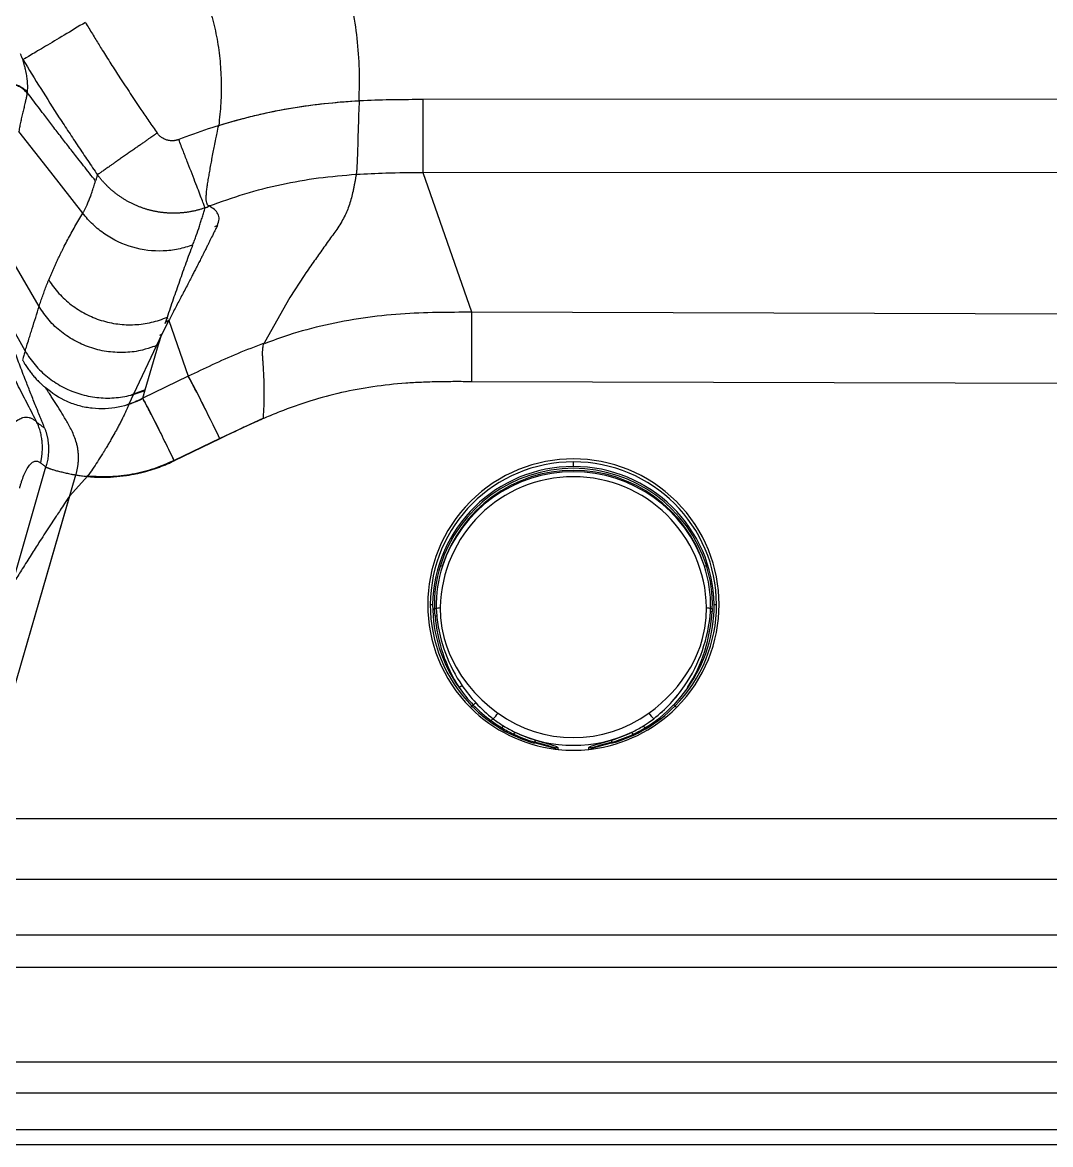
# Model space of a CAD drawing. Extents: x 0 to 84, y -21 to 126.
# Drawn here: x 25.87 to 39.67, y 0.18 to 15.25 of the extents above; entities that cross this region are included whole.
import ezdxf

# ---------------------------------------------------------------- set-up
doc = ezdxf.new("R2010")
doc.units = 0
doc.header["$MEASUREMENT"] = 0
doc.layers.add('1', color=4, linetype='Continuous')
doc.layers.add('DIM', color=3, linetype='Continuous')

# ---------------------------------------------------------------- blocks, each defined once
blk = doc.blocks.new('SALT')
at = {"layer": '1', "linetype": 'Continuous', "lineweight": 25}
for p, q in [((-1.841, -0.053), (-1.835, -0.155)), ((1.838, -0.094), (1.84, -0.053)), ((1.863, -0.055), (1.86, -0.095)), ((-1.363, -1.365), (-1.383, -1.385)), ((1.382, -1.385), (1.362, -1.365))]:
    blk.add_line(p, q, dxfattribs=at)
at = {"layer": '1', "linetype": 'Continuous', "lineweight": 25, "flags": 128}
for points in [[(-0.001, 1.85), (-0.001, 1.873), (-0.001, 1.884), (-0.001, 1.894), (-0.001, 1.902), (-0.001, 1.909), (-0.001, 1.914)], [(-1.856, -0.155), (-1.857, -0.151), (-1.864, -0.055)], [(-1.787, -0.042), (-1.783, -0.181), (-1.766, -0.32), (-1.735, -0.457), (-1.705, -0.556), (-1.668, -0.654), (-1.624, -0.75), (-1.574, -0.844), (-1.501, -0.961), (-1.418, -1.073), (-1.326, -1.181), (-1.229, -1.28), (-1.124, -1.373), (-1.013, -1.459)], [(1.011, -1.459), (1.095, -1.395), (1.176, -1.327), (1.252, -1.256), (1.325, -1.181), (1.395, -1.101), (1.46, -1.018), (1.519, -0.932), (1.573, -0.844), (1.623, -0.75), (1.666, -0.654), (1.703, -0.556), (1.734, -0.457), (1.764, -0.32), (1.781, -0.181), (1.786, -0.042)], [(-1.835, -0.155), (-1.834, -0.165), (-1.833, -0.176)], [(-1.492, -1.092), (-1.512, -1.103), (-1.535, -1.117)], [(1.533, -1.117), (1.443, -1.237), (1.343, -1.35)], [(0.938, -1.63), (1.009, -1.584), (1.077, -1.534)], [(-0.51, -1.822), (-0.464, -1.836), (-0.419, -1.848), (-0.367, -1.863), (-0.321, -1.876), (-0.281, -1.887), (-0.249, -1.898), (-0.226, -1.907), (-0.213, -1.915), (-0.209, -1.921)], [(-0.244, -1.942), (-0.25, -1.936), (-0.261, -1.929)], [(-0.244, -1.926), (-0.238, -1.924), (-0.231, -1.922)], [(-0.231, -1.922), (-0.228, -1.921), (-0.209, -1.921)], [(-0.209, -1.921), (-0.208, -1.934), (-0.207, -1.946)], [(0.205, -1.946), (0.206, -1.934), (0.207, -1.921)], [(0.207, -1.921), (0.211, -1.915), (0.225, -1.907), (0.247, -1.898), (0.279, -1.887), (0.319, -1.876), (0.366, -1.863), (0.417, -1.848), (0.463, -1.836), (0.509, -1.822)], [(0.207, -1.921), (0.226, -1.921), (0.229, -1.922)], [(0.229, -1.922), (0.237, -1.924), (0.243, -1.926)], [(0.259, -1.929), (0.249, -1.936), (0.242, -1.942)]]:
    blk.add_lwpolyline(points, dxfattribs=at)
at = {"layer": '1', "linetype": 'Continuous', "lineweight": 25}
for centre, radius, start, end in [((-0.001, -0.002), 1.955, 315, 225), ((0, -0.007), 1.921, 90.0176, 179.8637), ((-0.002, -0.038), 1.889, 89.9603, 178.9052), ((-0.001, -0.047), 1.874, 17.6716, 162.329), ((-0.001, -0.007), 1.921, 0.1357, 89.9829), ((0.001, -0.038), 1.889, 1.0944, 90.0399), ((-0.001, -0.073), 1.787, 0.9965, 179.004), ((-0.001, -0.046), 1.846, 17.6775, 162.3231), ((-0.001, -0.073), 1.854, 18.4876, 161.5131), ((-0.208, 0.015), 1.657, 162.2047, 182.4179), ((-0.145, -0.009), 1.697, 162.0326, 181.4844), ((-1.718, 0.722), 0.212, 251.1992, 258.7636), ((1.717, 0.722), 0.212, 281.2379, 288.8013), ((0.15, -0.008), 1.69, 358.4787, 18.0055), ((0.204, 0.015), 1.66, 357.6006, 17.7789), ((0.005, -0.009), 1.926, 179.8011, 224.7437), ((-1.906, 0.24), 0.243, 266.3893, 273.6107), ((0.007, -0.011), 1.897, 179.7479, 215.6605), ((-1.876, 0.238), 0.293, 272.3487, 276.7906), ((-2.019, 1.014), 1.081, 279.4518, 282.3873), ((-0.006, -0.009), 1.926, 315.2558, 0.1994), ((-0.2, 0.055), 2.044, 325.8315, 355.8), ((-0.009, -0.011), 1.898, 324.3313, 0.2517), ((-0.257, 0.02), 2.12, 327.5853, 356.896), ((2.018, 1.014), 1.081, 257.6133, 260.5489), ((1.888, 0.929), 1.025, 267.2091, 268.4509), ((1.875, 0.235), 0.29, 263.109, 267.5971), ((1.904, 0.24), 0.243, 266.3857, 273.6143), ((-1.886, 0.9), 1.055, 271.6344, 272.7737), ((0.225, 0.006), 2.087, 184.4371, 212.5522), ((0.182, 0.052), 2.028, 186.4635, 214.3588), ((0.02, -0.043), 1.889, 214.6361, 223.7617), ((0.177, 0.054), 2.025, 214.4818, 222.8171), ((-0.141, 0.023), 1.977, 308.0271, 325.6398), ((-0.121, 0.004), 1.949, 307.9066, 325.7676), ((-1.399, -1.301), 0.0729, 299.535, 318.1694), ((-1.112, -1.618), 0.355, 123.6314, 130.9559), ((0.026, -0.037), 1.898, 223.7729, 233.4274), ((0.096, -0.026), 1.911, 222.7109, 232.1017), ((0.005, -0.072), 1.85, 301.074, 316.3132), ((1.397, -1.301), 0.0726, 221.8455, 240.4762), ((-0.001, -0.002), 1.955, 225, 262.86), ((0.005, -0.008), 1.927, 224.7419, 239.5177), ((-1.37, -1.211), 0.435, 312.1254, 325.2361), ((-0.001, -0.062), 1.725, 234.0982, 305.8999), ((-0.001, -0.002), 1.955, 277.1394, 315), ((-0.007, -0.008), 1.927, 300.4708, 315.2578), ((1.368, -1.212), 0.434, 214.7565, 227.915), ((-0.954, -1.684), 0.195, 129.4898, 140.7187), ((-0.027, -0.103), 1.813, 233.5284, 238.9591), ((-0.059, -0.208), 1.673, 232.4536, 238.2169), ((-1.003, -1.634), 0.0467, 312.1656, 331.4427), ((-0.844, -1.733), 0.14, 132.9385, 147.2053), ((-0.023, -0.095), 1.822, 238.9648, 244.6125), ((-0.049, -0.19), 1.693, 238.2371, 244.1894), ((0.049, -0.194), 1.689, 295.7886, 301.7531), ((0.022, -0.096), 1.821, 295.3713, 301.0215), ((0.866, -1.713), 0.11, 30.8529, 49.0638), ((1.001, -1.634), 0.0467, 208.5434, 227.8185), ((0.002, -0.015), 1.92, 239.5079, 254.0239), ((-0.707, -1.787), 0.107, 137.0836, 154.6222), ((0.001, -0.046), 1.876, 244.6029, 253.8411), ((-0.001, -0.063), 1.828, 244.574, 295.4143), ((0.001, -0.108), 1.788, 243.9111, 253.3997), ((-0.002, -0.109), 1.788, 286.5997, 296.0713), ((-0.002, -0.046), 1.877, 286.1607, 295.3803), ((-0.003, -0.015), 1.919, 285.9765, 300.4797), ((0.705, -1.788), 0.108, 25.364, 42.7707), ((-0.57, -1.836), 0.05, 330.7931, 345.1428), ((-1.349, -5.587), 3.817, 73.4356, 77.551), ((-0.403, -1.883), 0.123, 150.3572, 163.7953), ((-3.548, -13.13), 11.681, 73.573, 74.9843), ((-0.257, -1.899), 0.0305, 262.308, 294.0265), ((-0.04, -0.29), 1.665, 262.9609, 264.2471), ((-0.001, -0.005), 1.952, 263.9472, 276.053), ((0.038, -0.29), 1.664, 275.7529, 277.0384), ((2.076, -7.907), 6.255, 104.4029, 107.0396), ((0.255, -1.899), 0.0305, 245.9444, 277.6928), ((1.352, -5.604), 3.834, 102.4585, 106.5565), ((0.401, -1.883), 0.124, 16.2068, 29.5124), ((0.569, -1.835), 0.0506, 194.8691, 209.0603)]:
    blk.add_arc(centre, radius, start, end, dxfattribs=at)
blk = doc.blocks.new('PRODIGY')
at = {"layer": '1', "color": 3, "linetype": 'Continuous', "lineweight": 25}
for p, q in [((47.251, 14.219), (31.25, 14.21)), ((47.252, 13.236), (31.25, 13.226)), ((31.905, 11.355), (31.25, 13.226)), ((28.338, 12.763), (28.325, 12.758)), ((28.341, 12.76), (28.378, 12.783)), ((28.489, 12.522), (28.45, 12.503)), ((26.097, 11.434), (25.49, 12.475)), ((25.91, 10.836), (25.243, 12.028)), ((29.652, 11.848), (29.46, 11.554)), ((29.678, 11.886), (29.652, 11.848)), ((29.46, 11.554), (29.122, 10.951)), ((47.735, 11.307), (31.905, 11.355)), ((27.837, 11.244), (27.743, 11.063)), ((27.79, 11.203), (27.818, 11.292)), ((27.837, 11.244), (27.803, 11.221)), ((27.825, 11.273), (27.818, 11.292)), ((27.837, 11.244), (28.099, 10.496)), ((27.743, 11.063), (27.67, 10.912)), ((27.701, 10.925), (27.743, 11.063)), ((27.743, 11.063), (27.712, 11.042)), ((27.67, 10.912), (27.362, 10.256)), ((27.522, 10.314), (27.701, 10.925)), ((27.67, 10.912), (27.636, 10.894)), ((27.701, 10.925), (27.67, 10.912)), ((29.122, 10.951), (29.117, 10.941)), ((28.099, 10.496), (27.488, 10.201)), ((47.732, 10.377), (31.902, 10.424)), ((27.362, 10.256), (27.3, 10.122)), ((27.362, 10.256), (27.326, 10.241)), ((27.522, 10.314), (27.362, 10.256)), ((27.488, 10.201), (27.522, 10.314)), ((27.3, 10.122), (27.263, 10.108)), ((29.106, 9.933), (28.522, 9.662)), ((28.522, 9.662), (27.91, 9.367)), ((28.522, 9.658), (27.91, 9.363)), ((24.792, 4.454), (26.188, 9.279)), ((26.748, 9.155), (26.509, 8.894)), ((26.748, 9.155), (26.739, 9.163)), ((25.484, 5.356), (26.509, 8.894)), ((26.503, 8.9), (26.509, 8.894)), ((44.502, 4.556), (25.254, 4.556)), ((44.502, 3.742), (25.33, 3.742)), ((6.251, 2.999), (44.352, 2.999)), ((6.251, 2.566), (44.352, 2.566)), ((4.835, 1.296), (44.952, 1.296)), ((4.326, 0.878), (44.952, 0.878)), ((3.693, 0.386), (44.748, 0.387)), ((3.417, 0.184), (44.81, 0.184))]:
    blk.add_line(p, q, dxfattribs=at)
at = {"layer": '1', "color": 3, "linetype": 'Continuous', "lineweight": 25, "flags": 128}
for points in [[(26.683, 12.687), (26.254, 13.235), (25.826, 13.784)], [(25.254, 4.556), (25.928, 6.884), (26.59, 9.172)]]:
    blk.add_lwpolyline(points, dxfattribs=at)
at = {"layer": '1', "color": 3, "linetype": 'Continuous', "lineweight": 25}
for points, knots in [([(30.392, 14.196), (30.395, 14.336), (30.401, 14.615), (30.37, 15.032), (30.309, 15.446), (30.214, 15.854), (30.086, 16.252), (29.925, 16.638), (29.732, 17.009), (29.507, 17.361), (29.252, 17.693), (28.969, 18.001), (28.662, 18.286), (28.437, 18.451), (28.325, 18.534)], [0, 0, 0, 0, 0.083479, 0.166878, 0.250017, 0.333573, 0.416899, 0.500027, 0.583471, 0.666625, 0.750011, 0.83327, 0.916707, 1, 1, 1, 1]), ([(27.22, 17.019), (27.3, 16.96), (27.461, 16.842), (27.678, 16.635), (27.875, 16.41), (28.048, 16.167), (28.195, 15.907), (28.317, 15.633), (28.412, 15.35), (28.482, 15.059), (28.525, 14.763), (28.543, 14.463), (28.54, 14.163), (28.518, 13.964), (28.507, 13.865)], [0, 0, 0, 0, 0.08294, 0.166607, 0.249967, 0.332909, 0.415806, 0.499524, 0.582833, 0.665756, 0.749436, 0.832629, 0.916364, 1, 1, 1, 1]), ([(26.718, 15.246), (26.621, 15.189), (26.525, 15.131), (26.342, 15.022), (26.257, 14.971), (26.106, 14.881), (26.041, 14.842), (25.938, 14.781), (25.901, 14.759), (25.88, 14.747)], [0, 0, 0, 0, 0.25, 0.25, 0.5, 0.5, 0.75, 0.75, 1, 1, 1, 1]), ([(26.718, 15.246), (26.734, 15.22), (26.764, 15.169), (26.811, 15.093), (26.856, 15.018), (26.9, 14.946), (26.968, 14.837), (27.061, 14.69), (27.186, 14.495), (27.321, 14.291), (27.451, 14.098), (27.571, 13.921), (27.644, 13.815), (27.68, 13.761)], [0, 0, 0, 0, 0.051413, 0.101702, 0.150868, 0.198912, 0.245833, 0.367719, 0.494625, 0.638092, 0.78251, 0.889609, 1, 1, 1, 1]), ([(25.88, 14.747), (25.88, 14.747), (25.879, 14.748), (25.879, 14.75), (25.878, 14.753), (25.875, 14.759), (25.87, 14.772), (25.86, 14.795), (25.851, 14.814), (25.846, 14.826)], [0, 0, 0, 0, 0.015451, 0.030877, 0.066455, 0.138659, 0.27198, 0.543692, 1, 1, 1, 1]), ([(25.938, 14.308), (25.939, 14.312), (25.94, 14.319), (25.941, 14.329), (25.942, 14.34), (25.943, 14.352), (25.944, 14.363), (25.944, 14.375), (25.944, 14.388), (25.944, 14.4), (25.943, 14.413), (25.943, 14.427), (25.942, 14.44), (25.941, 14.454), (25.939, 14.468), (25.938, 14.482), (25.935, 14.504), (25.928, 14.547), (25.918, 14.603), (25.904, 14.66), (25.894, 14.698), (25.886, 14.726), (25.882, 14.741), (25.88, 14.747)], [0, 0, 0, 0, 0.033415, 0.066822, 0.100221, 0.133612, 0.166996, 0.200374, 0.233746, 0.26711, 0.300469, 0.333821, 0.367167, 0.400506, 0.433839, 0.467166, 0.500487, 0.583342, 0.750237, 0.845028, 0.918251, 0.969912, 1, 1, 1, 1]), ([(25.88, 14.747), (25.958, 14.619), (26.038, 14.488), (26.201, 14.227), (26.284, 14.097), (26.41, 13.902), (26.453, 13.838), (26.538, 13.709), (26.58, 13.645), (26.665, 13.518), (26.708, 13.454), (26.794, 13.328), (26.836, 13.264), (26.879, 13.201)], [0, 0, 0, 0, 0.25, 0.25, 0.5, 0.5, 0.625, 0.625, 0.75, 0.75, 0.875, 0.875, 1, 1, 1, 1]), ([(25.936, 14.296), (25.922, 14.313), (25.894, 14.346), (25.837, 14.381), (25.795, 14.4), (25.772, 14.403), (25.771, 14.403)], [0, 0, 0, 0, 0.330168, 0.660344, 0.99051, 1, 1, 1, 1]), ([(25.774, 14.414), (25.775, 14.414), (25.797, 14.411), (25.839, 14.392), (25.896, 14.358), (25.924, 14.325), (25.938, 14.308)], [0, 0, 0, 0, 0.006138, 0.337424, 0.668718, 1, 1, 1, 1]), ([(25.936, 14.296), (25.935, 14.288), (25.931, 14.271), (25.926, 14.246), (25.921, 14.223), (25.916, 14.2), (25.911, 14.178), (25.903, 14.141), (25.89, 14.09), (25.877, 14.034), (25.866, 13.989), (25.858, 13.954), (25.85, 13.919), (25.842, 13.885), (25.836, 13.851), (25.83, 13.817), (25.827, 13.795), (25.826, 13.784)], [0, 0, 0, 0, 0.0449225, 0.0888022, 0.1316468, 0.1734663, 0.2142721, 0.2540749, 0.3784257, 0.5050934, 0.5742644, 0.6438944, 0.7140122, 0.7846479, 0.8558341, 0.9276055, 1, 1, 1, 1]), ([(25.938, 14.308), (25.938, 14.306), (25.937, 14.302), (25.937, 14.298), (25.936, 14.296)], [0, 0, 0, 0, 0.500651, 1, 1, 1, 1]), ([(26.854, 13.119), (26.827, 13.154), (26.773, 13.222), (26.694, 13.322), (26.602, 13.439), (26.498, 13.572), (26.381, 13.723), (26.269, 13.869), (26.169, 14), (26.083, 14.114), (26.009, 14.212), (25.962, 14.277), (25.938, 14.308)], [0, 0, 0, 0, 0.087865, 0.172658, 0.254394, 0.38595, 0.509832, 0.635663, 0.754057, 0.839523, 0.921465, 1, 1, 1, 1]), ([(31.25, 14.21), (31.185, 14.21), (31.12, 14.21), (30.989, 14.209), (30.923, 14.209), (30.724, 14.206), (30.588, 14.202), (30.313, 14.188), (30.173, 14.178), (29.892, 14.151), (29.751, 14.134), (29.47, 14.092), (29.331, 14.067), (29.122, 14.023), (29.052, 14.007), (28.913, 13.974), (28.844, 13.957), (28.637, 13.901), (28.501, 13.86), (28.232, 13.772), (28.1, 13.724), (27.97, 13.674)], [0, 0, 0, 0, 0.0625, 0.0625, 0.125, 0.125, 0.25, 0.25, 0.375, 0.375, 0.5, 0.5, 0.625, 0.625, 0.6875, 0.6875, 0.75, 0.75, 0.875, 0.875, 1, 1, 1, 1]), ([(28.507, 13.865), (28.662, 13.91), (28.971, 13.999), (29.443, 14.095), (29.917, 14.163), (30.235, 14.185), (30.392, 14.196)], [0, 0, 0, 0, 0.251538, 0.502449, 0.752711, 1, 1, 1, 1]), ([(30.392, 14.196), (30.39, 14.137), (30.385, 14.022), (30.38, 13.854), (30.375, 13.697), (30.371, 13.552), (30.367, 13.427), (30.363, 13.325), (30.358, 13.249), (30.354, 13.222), (30.352, 13.209)], [0, 0, 0, 0, 0.12764, 0.248788, 0.37359, 0.499901, 0.626325, 0.751005, 0.878733, 1, 1, 1, 1]), ([(31.25, 13.226), (31.25, 13.237), (31.25, 13.252), (31.25, 13.292), (31.25, 13.317), (31.25, 13.405), (31.25, 13.481), (31.25, 13.659), (31.25, 13.761), (31.25, 13.924), (31.25, 13.98), (31.25, 14.094), (31.25, 14.152), (31.25, 14.21)], [0, 0, 0, 0, 0.125, 0.125, 0.25, 0.25, 0.5, 0.5, 0.75, 0.75, 0.875, 0.875, 1, 1, 1, 1]), ([(28.378, 12.783), (28.371, 12.787), (28.357, 12.796), (28.345, 12.824), (28.339, 12.862), (28.339, 12.91), (28.343, 12.966), (28.351, 13.029), (28.361, 13.099), (28.373, 13.171), (28.387, 13.251), (28.401, 13.33), (28.417, 13.416), (28.433, 13.5), (28.451, 13.591), (28.468, 13.676), (28.487, 13.769), (28.5, 13.83), (28.507, 13.865)], [0, 0, 0, 0, 0.062285, 0.124835, 0.186868, 0.249706, 0.309552, 0.374803, 0.434314, 0.500052, 0.559208, 0.624933, 0.682755, 0.749984, 0.807628, 0.874942, 0.927782, 1, 1, 1, 1]), ([(27.68, 13.761), (27.675, 13.757), (27.664, 13.749), (27.645, 13.736), (27.622, 13.72), (27.595, 13.702), (27.565, 13.681), (27.532, 13.657), (27.494, 13.631), (27.454, 13.603), (27.411, 13.573), (27.365, 13.541), (27.317, 13.507), (27.267, 13.472), (27.216, 13.437), (27.167, 13.403), (27.123, 13.372), (27.085, 13.345), (27.051, 13.321), (27.02, 13.3), (26.993, 13.281), (26.97, 13.265), (26.95, 13.251), (26.932, 13.239), (26.918, 13.228), (26.905, 13.22), (26.895, 13.212), (26.887, 13.207), (26.882, 13.203), (26.88, 13.202)], [0, 0, 0, 0, 0.0137878, 0.0309476, 0.0514792, 0.0753825, 0.1026571, 0.1333026, 0.1673188, 0.2047051, 0.2454615, 0.2895878, 0.3370841, 0.3879503, 0.4421865, 0.4997923, 0.5502723, 0.5987518, 0.6452309, 0.6897094, 0.7321875, 0.7726653, 0.811143, 0.8476206, 0.882098, 0.9145751, 0.9450514, 0.9735265, 1, 1, 1, 1]), ([(27.97, 13.674), (27.967, 13.672), (27.96, 13.67), (27.951, 13.667), (27.942, 13.665), (27.934, 13.663), (27.926, 13.661), (27.919, 13.66), (27.913, 13.659), (27.907, 13.659), (27.902, 13.658), (27.898, 13.658), (27.894, 13.658), (27.881, 13.657), (27.853, 13.658), (27.816, 13.665), (27.774, 13.681), (27.745, 13.698), (27.722, 13.716), (27.707, 13.73), (27.694, 13.745), (27.685, 13.756), (27.681, 13.762)], [0, 0, 0, 0, 0.032079, 0.062058, 0.089976, 0.115866, 0.139748, 0.161641, 0.181556, 0.199502, 0.215485, 0.229509, 0.241577, 0.25169, 0.344446, 0.500643, 0.601169, 0.749615, 0.812006, 0.874468, 0.937096, 1, 1, 1, 1]), ([(28.325, 12.758), (28.321, 12.769), (28.316, 12.783), (28.301, 12.821), (28.292, 12.845), (28.26, 12.927), (28.233, 12.998), (28.169, 13.163), (28.132, 13.258), (28.073, 13.409), (28.053, 13.461), (28.012, 13.567), (27.992, 13.62), (27.971, 13.674)], [0, 0, 0, 0, 0.125, 0.125, 0.25, 0.25, 0.5, 0.5, 0.75, 0.75, 0.875, 0.875, 1, 1, 1, 1]), ([(26.683, 12.687), (26.686, 12.692), (26.692, 12.702), (26.701, 12.718), (26.71, 12.735), (26.718, 12.752), (26.727, 12.769), (26.74, 12.798), (26.758, 12.839), (26.779, 12.891), (26.799, 12.947), (26.819, 13.008), (26.838, 13.067), (26.85, 13.105), (26.854, 13.12)], [0, 0, 0, 0, 0.039383, 0.079468, 0.120254, 0.161741, 0.20393, 0.24682, 0.363904, 0.494424, 0.606764, 0.744413, 0.905346, 1, 1, 1, 1]), ([(26.88, 13.202), (26.875, 13.189), (26.871, 13.175), (26.863, 13.147), (26.858, 13.133), (26.854, 13.12)], [0, 0, 0, 0, 0.5, 0.5, 1, 1, 1, 1]), ([(28.325, 12.758), (28.319, 12.756), (28.305, 12.751), (28.286, 12.745), (28.266, 12.739), (28.245, 12.733), (28.225, 12.727), (28.205, 12.722), (28.185, 12.717), (28.165, 12.713), (28.144, 12.709), (28.124, 12.705), (28.104, 12.701), (28.083, 12.698), (28.063, 12.695), (28.043, 12.693), (28.022, 12.691), (28.002, 12.689), (27.982, 12.688), (27.961, 12.687), (27.941, 12.686), (27.921, 12.685), (27.9, 12.685), (27.88, 12.685), (27.86, 12.686), (27.84, 12.687), (27.82, 12.688), (27.8, 12.689), (27.78, 12.691), (27.76, 12.693), (27.741, 12.696), (27.721, 12.698), (27.701, 12.701), (27.682, 12.705), (27.663, 12.708), (27.643, 12.712), (27.624, 12.716), (27.605, 12.721), (27.586, 12.725), (27.567, 12.73), (27.549, 12.736), (27.523, 12.743), (27.49, 12.754), (27.451, 12.768), (27.412, 12.784), (27.373, 12.801), (27.335, 12.819), (27.297, 12.838), (27.26, 12.859), (27.224, 12.881), (27.188, 12.905), (27.153, 12.929), (27.119, 12.955), (27.086, 12.982), (27.053, 13.01), (27.022, 13.039), (26.991, 13.07), (26.962, 13.101), (26.933, 13.134), (26.906, 13.167), (26.889, 13.19), (26.88, 13.202)], [0, 0, 0, 0, 0.013064, 0.026098, 0.039104, 0.052081, 0.065029, 0.077948, 0.090838, 0.103699, 0.116531, 0.129334, 0.142108, 0.154853, 0.167569, 0.180256, 0.192914, 0.205543, 0.218143, 0.230714, 0.243256, 0.255769, 0.268253, 0.280708, 0.293135, 0.305532, 0.317901, 0.330241, 0.342552, 0.354834, 0.367087, 0.379311, 0.391507, 0.403674, 0.415812, 0.427921, 0.440001, 0.452053, 0.464075, 0.476069, 0.488035, 0.499971, 0.525766, 0.551619, 0.577529, 0.603497, 0.629522, 0.655606, 0.681748, 0.707947, 0.734205, 0.760521, 0.786895, 0.813328, 0.839819, 0.866369, 0.892978, 0.919646, 0.946372, 0.973157, 1, 1, 1, 1]), ([(28.378, 12.783), (28.537, 12.839), (28.855, 12.953), (29.347, 13.077), (29.847, 13.166), (30.184, 13.195), (30.352, 13.209)], [0, 0, 0, 0, 0.249892, 0.499856, 0.749984, 1, 1, 1, 1]), ([(30.352, 13.209), (30.351, 13.204), (30.35, 13.193), (30.346, 13.174), (30.343, 13.154), (30.339, 13.135), (30.336, 13.117), (30.333, 13.099), (30.329, 13.077), (30.325, 13.055), (30.32, 13.031), (30.315, 13.007), (30.305, 12.96), (30.289, 12.892), (30.263, 12.804), (30.231, 12.719), (30.193, 12.637), (30.148, 12.554), (30.109, 12.497), (30.091, 12.469)], [0, 0, 0, 0, 0.019804, 0.046678, 0.078454, 0.105053, 0.125479, 0.153834, 0.180539, 0.214563, 0.245465, 0.280971, 0.31622, 0.438628, 0.563472, 0.6741, 0.781421, 0.893119, 1, 1, 1, 1]), ([(31.25, 13.226), (31.083, 13.227), (30.784, 13.228), (30.486, 13.21), (30.355, 13.203)], [0, 0, 0, 0, 0.561085, 1, 1, 1, 1]), ([(26.227, 11.79), (26.233, 11.804), (26.244, 11.831), (26.261, 11.872), (26.279, 11.913), (26.297, 11.955), (26.316, 11.996), (26.335, 12.037), (26.354, 12.078), (26.374, 12.119), (26.394, 12.16), (26.414, 12.201), (26.443, 12.258), (26.481, 12.331), (26.529, 12.419), (26.578, 12.508), (26.63, 12.597), (26.665, 12.657), (26.683, 12.687)], [0, 0, 0, 0, 0.044897, 0.089897, 0.135003, 0.180217, 0.22554, 0.270974, 0.316521, 0.362183, 0.40796, 0.453856, 0.499871, 0.598605, 0.697969, 0.797979, 0.898651, 1, 1, 1, 1]), ([(28.16, 12.261), (28.097, 12.236), (28.031, 12.217), (27.898, 12.189), (27.83, 12.181), (27.624, 12.173), (27.486, 12.19), (27.221, 12.266), (27.094, 12.326), (26.923, 12.443), (26.87, 12.486), (26.77, 12.581), (26.724, 12.632), (26.683, 12.687)], [0, 0, 0, 0, 0.125, 0.125, 0.25, 0.25, 0.5, 0.5, 0.75, 0.75, 0.875, 0.875, 1, 1, 1, 1]), ([(28.16, 12.261), (28.164, 12.272), (28.168, 12.282), (28.176, 12.304), (28.18, 12.314), (28.191, 12.346), (28.199, 12.367), (28.221, 12.429), (28.235, 12.471), (28.255, 12.533), (28.262, 12.554), (28.272, 12.584), (28.275, 12.595), (28.281, 12.615), (28.285, 12.626), (28.294, 12.657), (28.301, 12.677), (28.313, 12.718), (28.319, 12.738), (28.325, 12.758)], [0, 0, 0, 0, 0.0625, 0.0625, 0.125, 0.125, 0.25, 0.25, 0.5, 0.5, 0.625, 0.625, 0.6875, 0.6875, 0.75, 0.75, 0.875, 0.875, 1, 1, 1, 1]), ([(28.489, 12.522), (28.499, 12.551), (28.521, 12.609), (28.501, 12.678), (28.454, 12.736), (28.403, 12.767), (28.378, 12.783)], [0, 0, 0, 0, 0.251355, 0.500224, 0.749318, 1, 1, 1, 1]), ([(28.489, 12.522), (28.48, 12.503), (28.461, 12.464), (28.429, 12.399), (28.4, 12.339), (28.374, 12.287), (28.353, 12.245), (28.331, 12.2), (28.309, 12.157), (28.286, 12.112), (28.262, 12.064), (28.233, 12.006), (28.202, 11.947), (28.173, 11.889), (28.143, 11.831), (28.109, 11.766), (28.071, 11.692), (28.03, 11.615), (27.99, 11.537), (27.95, 11.462), (27.911, 11.387), (27.873, 11.314), (27.848, 11.266), (27.837, 11.244)], [0, 0, 0, 0, 0.045247, 0.098625, 0.160129, 0.191941, 0.225559, 0.262581, 0.299651, 0.330233, 0.368706, 0.415915, 0.465273, 0.50857, 0.550458, 0.602009, 0.658621, 0.720293, 0.780004, 0.835006, 0.892016, 0.949705, 1, 1, 1, 1]), ([(30.091, 12.469), (30.073, 12.443), (30.036, 12.392), (29.979, 12.312), (29.921, 12.23), (29.862, 12.147), (29.803, 12.064), (29.742, 11.978), (29.699, 11.917), (29.678, 11.886)], [0, 0, 0, 0, 0.135599, 0.277004, 0.424216, 0.564797, 0.701025, 0.846095, 1, 1, 1, 1]), ([(27.818, 11.292), (27.832, 11.332), (27.846, 11.373), (27.873, 11.454), (27.887, 11.495), (27.929, 11.616), (27.957, 11.697), (28.013, 11.858), (28.042, 11.939), (28.085, 12.06), (28.1, 12.1), (28.13, 12.181), (28.145, 12.221), (28.16, 12.261)], [0, 0, 0, 0, 0.125, 0.125, 0.25, 0.25, 0.5, 0.5, 0.75, 0.75, 0.875, 0.875, 1, 1, 1, 1]), ([(26.068, 9.878), (26.048, 9.916), (26.029, 9.955), (25.988, 10.033), (25.967, 10.073), (25.905, 10.194), (25.863, 10.276), (25.801, 10.396), (25.781, 10.435), (25.741, 10.513), (25.721, 10.551), (25.662, 10.665), (25.622, 10.742), (25.542, 10.897), (25.502, 10.976), (25.419, 11.136), (25.377, 11.216), (25.294, 11.378), (25.252, 11.459), (25.168, 11.62), (25.127, 11.7), (25.086, 11.78)], [0, 0, 0, 0, 0.0625, 0.0625, 0.125, 0.125, 0.25, 0.25, 0.3125, 0.3125, 0.375, 0.375, 0.5, 0.5, 0.625, 0.625, 0.75, 0.75, 0.875, 0.875, 1, 1, 1, 1]), ([(26.097, 11.434), (26.101, 11.445), (26.108, 11.469), (26.12, 11.504), (26.132, 11.54), (26.145, 11.575), (26.158, 11.611), (26.171, 11.647), (26.184, 11.683), (26.198, 11.718), (26.212, 11.754), (26.222, 11.778), (26.227, 11.79)], [0, 0, 0, 0, 0.098042, 0.196511, 0.295409, 0.39474, 0.494508, 0.594715, 0.695364, 0.796459, 0.898004, 1, 1, 1, 1]), ([(26.227, 11.79), (26.267, 11.727), (26.312, 11.666), (26.413, 11.554), (26.469, 11.503), (26.589, 11.41), (26.653, 11.369), (26.788, 11.299), (26.859, 11.27), (27.004, 11.224), (27.078, 11.208), (27.229, 11.189), (27.305, 11.186), (27.456, 11.193), (27.531, 11.204), (27.678, 11.238), (27.75, 11.262), (27.818, 11.292)], [0, 0, 0, 0, 0.125, 0.125, 0.25, 0.25, 0.375, 0.375, 0.5, 0.5, 0.625, 0.625, 0.75, 0.75, 0.875, 0.875, 1, 1, 1, 1]), ([(25.91, 10.836), (25.917, 10.858), (25.934, 10.911), (25.958, 10.987), (25.982, 11.066), (26.013, 11.163), (26.051, 11.286), (26.082, 11.384), (26.097, 11.434)], [0, 0, 0, 0, 0.112229, 0.263117, 0.382368, 0.505256, 0.75201, 1, 1, 1, 1]), ([(27.633, 10.898), (27.584, 10.88), (27.464, 10.836), (27.258, 10.811), (27.027, 10.819), (26.8, 10.87), (26.587, 10.96), (26.393, 11.087), (26.224, 11.244), (26.14, 11.37), (26.097, 11.434)], [0, 0, 0, 0, 0.089326, 0.219423, 0.349516, 0.47961, 0.609706, 0.739798, 0.869896, 1, 1, 1, 1]), ([(31.905, 11.355), (31.749, 11.355), (31.43, 11.356), (30.943, 11.336), (30.442, 11.283), (29.939, 11.189), (29.496, 11.073), (29.228, 10.974), (29.12, 10.934)], [0, 0, 0, 0, 0.1646404, 0.33769, 0.5161927, 0.6972686, 0.8784159, 1, 1, 1, 1]), ([(31.902, 10.424), (31.902, 10.535), (31.903, 10.646), (31.903, 10.852), (31.904, 10.948), (31.904, 11.116), (31.904, 11.187), (31.905, 11.297), (31.905, 11.335), (31.905, 11.355)], [0, 0, 0, 0, 0.25, 0.25, 0.5, 0.5, 0.75, 0.75, 1, 1, 1, 1]), ([(26.17, 9.802), (26.165, 9.815), (26.154, 9.843), (26.137, 9.885), (26.119, 9.928), (26.086, 10.012), (26.035, 10.138), (25.97, 10.303), (25.898, 10.488), (25.822, 10.684), (25.761, 10.849), (25.719, 10.962), (25.694, 11.031), (25.678, 11.075), (25.671, 11.097)], [0, 0, 0, 0, 0.029796, 0.061941, 0.094214, 0.124105, 0.248878, 0.376626, 0.49941, 0.670492, 0.833569, 0.889877, 0.94535, 1, 1, 1, 1]), ([(29.117, 10.941), (28.997, 10.895), (28.762, 10.805), (28.424, 10.652), (28.206, 10.547), (28.099, 10.496)], [0, 0, 0, 0, 0.3458368, 0.6811423, 1, 1, 1, 1]), ([(29.102, 10.696), (29.1, 10.714), (29.097, 10.752), (29.096, 10.803), (29.097, 10.857), (29.102, 10.906), (29.112, 10.93), (29.117, 10.941)], [0, 0, 0, 0, 0.156312, 0.333413, 0.500129, 0.767928, 1, 1, 1, 1]), ([(25.91, 10.836), (25.907, 10.826), (25.904, 10.816), (25.898, 10.797), (25.895, 10.787), (25.886, 10.758), (25.879, 10.738), (25.873, 10.718)], [0, 0, 0, 0, 0.25, 0.25, 0.5, 0.5, 1, 1, 1, 1]), ([(25.873, 10.718), (25.876, 10.713), (25.882, 10.702), (25.892, 10.684), (25.904, 10.663), (25.919, 10.64), (25.941, 10.606), (25.97, 10.565), (26.007, 10.517), (26.047, 10.471), (26.084, 10.432), (26.118, 10.4), (26.148, 10.372), (26.169, 10.355), (26.18, 10.346)], [0, 0, 0, 0, 0.037514, 0.079161, 0.124941, 0.188847, 0.249869, 0.374571, 0.49948, 0.624847, 0.749387, 0.831137, 0.914672, 1, 1, 1, 1]), ([(25.91, 10.836), (25.949, 10.77), (25.993, 10.707), (26.093, 10.59), (26.149, 10.537), (26.269, 10.44), (26.334, 10.397), (26.47, 10.323), (26.542, 10.292), (26.69, 10.244), (26.766, 10.227), (26.919, 10.206), (26.997, 10.202), (27.151, 10.209), (27.228, 10.22), (27.378, 10.255), (27.451, 10.279), (27.522, 10.31)], [0, 0, 0, 0, 0.125, 0.125, 0.25, 0.25, 0.375, 0.375, 0.5, 0.5, 0.625, 0.625, 0.75, 0.75, 0.875, 0.875, 1, 1, 1, 1]), ([(29.106, 9.933), (29.111, 10.004), (29.119, 10.148), (29.119, 10.352), (29.113, 10.542), (29.105, 10.645), (29.102, 10.696)], [0, 0, 0, 0, 0.2494722, 0.5010291, 0.7494879, 1, 1, 1, 1]), ([(28.522, 9.662), (28.498, 9.711), (28.449, 9.811), (28.379, 9.955), (28.312, 10.089), (28.252, 10.209), (28.198, 10.314), (28.154, 10.398), (28.12, 10.462), (28.106, 10.484), (28.099, 10.496)], [0, 0, 0, 0, 0.125003, 0.250004, 0.375001, 0.5, 0.624998, 0.749996, 0.874996, 1, 1, 1, 1]), ([(28.522, 9.658), (28.474, 9.758), (28.425, 9.857), (28.334, 10.042), (28.291, 10.128), (28.215, 10.278), (28.182, 10.341), (28.13, 10.439), (28.111, 10.474), (28.099, 10.492)], [0, 0, 0, 0, 0.25, 0.25, 0.5, 0.5, 0.75, 0.75, 1, 1, 1, 1]), ([(31.902, 10.424), (31.827, 10.424), (31.679, 10.425), (31.454, 10.423), (31.234, 10.416), (30.94, 10.4), (30.581, 10.361), (30.155, 10.283), (29.736, 10.169), (29.393, 10.048), (29.121, 9.936), (28.921, 9.847), (28.758, 9.77), (28.625, 9.707), (28.558, 9.675), (28.522, 9.658)], [0, 0, 0, 0, 0.064011, 0.127081, 0.192309, 0.252041, 0.378599, 0.500673, 0.622685, 0.749207, 0.811516, 0.874096, 0.936937, 0.965425, 1, 1, 1, 1]), ([(26.59, 9.172), (26.592, 9.177), (26.595, 9.188), (26.599, 9.204), (26.603, 9.22), (26.606, 9.235), (26.609, 9.25), (26.612, 9.265), (26.615, 9.28), (26.617, 9.294), (26.619, 9.308), (26.621, 9.322), (26.622, 9.336), (26.624, 9.35), (26.625, 9.363), (26.625, 9.377), (26.626, 9.39), (26.626, 9.416), (26.625, 9.456), (26.619, 9.507), (26.61, 9.556), (26.595, 9.618), (26.57, 9.689), (26.535, 9.768), (26.497, 9.84), (26.458, 9.908), (26.42, 9.972), (26.37, 10.053), (26.322, 10.128), (26.277, 10.199), (26.248, 10.244), (26.224, 10.281), (26.202, 10.313), (26.188, 10.335), (26.18, 10.346)], [0, 0, 0, 0, 0.010877, 0.0215333, 0.0319809, 0.0422318, 0.0522979, 0.0621905, 0.0719201, 0.0814961, 0.0909273, 0.1002219, 0.1093878, 0.1184322, 0.1273619, 0.1361835, 0.1449033, 0.1535271, 0.1898136, 0.2259151, 0.2594785, 0.2948187, 0.3608062, 0.4245566, 0.4865742, 0.5471955, 0.6087624, 0.6647377, 0.7784577, 0.8334283, 0.8898234, 0.9234691, 0.9601723, 1, 1, 1, 1]), ([(27.488, 10.197), (27.384, 10.143), (27.272, 10.104), (27.043, 10.059), (26.925, 10.054), (26.751, 10.073), (26.694, 10.084), (26.581, 10.114), (26.526, 10.134), (26.366, 10.205), (26.267, 10.269), (26.18, 10.346)], [0, 0, 0, 0, 0.25, 0.25, 0.5, 0.5, 0.625, 0.625, 0.75, 0.75, 1, 1, 1, 1]), ([(27.3, 10.122), (27.299, 10.117), (27.296, 10.107), (27.289, 10.087), (27.28, 10.067), (27.271, 10.046), (27.262, 10.027), (27.251, 10.003), (27.237, 9.975), (27.22, 9.94), (27.197, 9.895), (27.169, 9.842), (27.141, 9.788), (27.106, 9.725), (27.074, 9.668), (27.048, 9.623), (27.04, 9.608), (27.036, 9.602), (27.035, 9.6), (27.034, 9.598), (27.034, 9.598), (27.034, 9.598), (27.033, 9.597), (27.032, 9.594), (27.025, 9.583), (27.013, 9.562), (26.994, 9.532), (26.972, 9.495), (26.934, 9.434), (26.881, 9.351), (26.815, 9.252), (26.77, 9.187), (26.748, 9.155)], [0, 0, 0, 0, 0.038866, 0.0807771, 0.1255739, 0.1505821, 0.1798898, 0.2134197, 0.2511048, 0.2883637, 0.3428657, 0.4036839, 0.4547345, 0.5015028, 0.5842918, 0.6104279, 0.6199304, 0.6233287, 0.6265392, 0.626545, 0.6265819, 0.6266842, 0.6270699, 0.6285644, 0.6344456, 0.6577894, 0.6819372, 0.7129589, 0.7508608, 0.8391346, 0.9193567, 1, 1, 1, 1]), ([(27.488, 10.201), (27.461, 10.187), (27.4, 10.157), (27.335, 10.135), (27.3, 10.122)], [0, 0, 0, 0, 0.446424, 1, 1, 1, 1]), ([(27.91, 9.367), (27.886, 9.417), (27.838, 9.516), (27.767, 9.66), (27.701, 9.794), (27.64, 9.915), (27.587, 10.019), (27.543, 10.103), (27.508, 10.167), (27.495, 10.19), (27.488, 10.201)], [0, 0, 0, 0, 0.125003, 0.250003, 0.375001, 0.5, 0.624998, 0.749996, 0.874996, 1, 1, 1, 1]), ([(27.91, 9.363), (27.862, 9.463), (27.814, 9.562), (27.722, 9.747), (27.679, 9.833), (27.603, 9.983), (27.57, 10.046), (27.518, 10.145), (27.499, 10.179), (27.488, 10.197)], [0, 0, 0, 0, 0.25, 0.25, 0.5, 0.5, 0.75, 0.75, 1, 1, 1, 1]), ([(25.381, 9.119), (25.383, 9.126), (25.387, 9.141), (25.394, 9.163), (25.4, 9.184), (25.409, 9.213), (25.421, 9.249), (25.44, 9.306), (25.466, 9.377), (25.499, 9.461), (25.535, 9.542), (25.575, 9.622), (25.618, 9.697), (25.665, 9.767), (25.715, 9.829), (25.768, 9.882), (25.824, 9.921), (25.876, 9.943), (25.922, 9.949), (25.963, 9.945), (26.001, 9.931), (26.029, 9.914), (26.047, 9.898), (26.058, 9.889), (26.065, 9.882), (26.068, 9.878)], [0, 0, 0, 0, 0.015061, 0.029804, 0.044226, 0.058326, 0.087609, 0.11699, 0.175951, 0.235073, 0.294468, 0.354441, 0.417711, 0.477543, 0.542954, 0.606015, 0.672075, 0.738778, 0.79146, 0.845159, 0.89616, 0.949116, 0.965936, 0.982894, 1, 1, 1, 1]), ([(26.117, 9.333), (26.118, 9.339), (26.121, 9.35), (26.124, 9.368), (26.127, 9.385), (26.13, 9.402), (26.133, 9.419), (26.135, 9.437), (26.137, 9.454), (26.14, 9.489), (26.142, 9.541), (26.139, 9.611), (26.13, 9.68), (26.118, 9.737), (26.105, 9.782), (26.094, 9.814), (26.082, 9.847), (26.073, 9.868), (26.068, 9.878)], [0, 0, 0, 0, 0.031094, 0.062152, 0.093191, 0.12423, 0.155283, 0.186366, 0.217494, 0.248682, 0.373205, 0.496958, 0.622056, 0.746796, 0.809938, 0.872922, 0.935047, 1, 1, 1, 1]), ([(26.068, 9.878), (26.088, 9.863), (26.123, 9.837), (26.157, 9.812), (26.17, 9.802)], [0, 0, 0, 0, 0.597691, 1, 1, 1, 1]), ([(26.17, 9.802), (26.173, 9.796), (26.177, 9.784), (26.184, 9.766), (26.19, 9.748), (26.195, 9.729), (26.2, 9.711), (26.204, 9.692), (26.208, 9.674), (26.212, 9.655), (26.215, 9.636), (26.217, 9.617), (26.219, 9.598), (26.221, 9.578), (26.222, 9.554), (26.223, 9.524), (26.222, 9.489), (26.22, 9.453), (26.217, 9.418), (26.212, 9.383), (26.205, 9.349), (26.198, 9.314), (26.191, 9.291), (26.188, 9.279)], [0, 0, 0, 0, 0.038921, 0.077438, 0.11559, 0.153418, 0.190956, 0.228234, 0.265283, 0.302133, 0.338815, 0.375357, 0.411789, 0.448137, 0.48443, 0.550005, 0.614976, 0.679483, 0.743661, 0.807646, 0.87159, 0.935668, 1, 1, 1, 1]), ([(25.836, 8.996), (25.838, 9.004), (25.843, 9.018), (25.851, 9.048), (25.867, 9.098), (25.887, 9.155), (25.91, 9.207), (25.935, 9.255), (25.962, 9.296), (25.989, 9.326), (26.01, 9.343), (26.03, 9.354), (26.049, 9.36), (26.067, 9.359), (26.085, 9.354), (26.101, 9.345), (26.111, 9.337), (26.116, 9.333)], [0, 0, 0, 0, 0.033805, 0.061571, 0.122996, 0.245179, 0.306853, 0.367223, 0.489589, 0.551389, 0.614168, 0.676708, 0.741029, 0.805202, 0.869762, 0.934768, 1, 1, 1, 1]), ([(26.59, 9.172), (26.599, 9.17), (26.618, 9.167), (26.648, 9.163), (26.682, 9.158), (26.719, 9.154), (26.782, 9.148), (26.852, 9.143), (26.964, 9.141), (27.098, 9.145), (27.258, 9.162), (27.379, 9.184), (27.465, 9.203), (27.544, 9.223), (27.624, 9.247), (27.699, 9.273), (27.752, 9.294), (27.806, 9.315), (27.858, 9.338), (27.893, 9.355), (27.91, 9.363)], [0, 0, 0, 0, 0.019913, 0.042466, 0.067657, 0.095485, 0.125946, 0.206104, 0.251726, 0.373509, 0.502627, 0.60723, 0.64547, 0.697098, 0.787777, 0.830352, 0.872866, 0.915315, 0.957694, 1, 1, 1, 1]), ([(27.91, 9.367), (27.82, 9.327), (27.638, 9.248), (27.347, 9.176), (27.049, 9.139), (26.848, 9.15), (26.748, 9.155)], [0, 0, 0, 0, 0.247851, 0.49743, 0.748274, 1, 1, 1, 1]), ([(26.188, 9.279), (26.176, 9.288), (26.152, 9.306), (26.128, 9.324), (26.116, 9.333)], [0, 0, 0, 0, 0.503084, 1, 1, 1, 1]), ([(26.188, 9.279), (26.19, 9.278), (26.193, 9.277), (26.198, 9.274), (26.203, 9.272), (26.209, 9.269), (26.215, 9.267), (26.222, 9.264), (26.229, 9.262), (26.236, 9.259), (26.243, 9.256), (26.261, 9.25), (26.293, 9.24), (26.344, 9.226), (26.4, 9.212), (26.451, 9.2), (26.493, 9.191), (26.521, 9.185), (26.546, 9.18), (26.568, 9.176), (26.583, 9.173), (26.59, 9.172)], [0, 0, 0, 0, 0.025605, 0.051034, 0.076295, 0.101404, 0.126385, 0.151267, 0.176078, 0.200846, 0.225595, 0.250349, 0.375, 0.5004, 0.62559, 0.750225, 0.812935, 0.875129, 0.916081, 0.957672, 1, 1, 1, 1]), ([(26.509, 8.894), (26.485, 8.859), (26.442, 8.794), (26.384, 8.706), (26.337, 8.636), (26.289, 8.562), (26.243, 8.492), (26.197, 8.422), (26.151, 8.351), (26.1, 8.273), (26.043, 8.183), (25.988, 8.097), (25.93, 8.005), (25.874, 7.916), (25.822, 7.833), (25.77, 7.748), (25.737, 7.692), (25.719, 7.661)], [0, 0, 0, 0, 0.0838929, 0.1536319, 0.2090831, 0.2502127, 0.3298523, 0.3751917, 0.4175172, 0.5001315, 0.5626475, 0.632281, 0.7089355, 0.7855871, 0.8499435, 0.9170073, 1, 1, 1, 1])]:
    blk.add_open_spline(points, degree=3, knots=knots, dxfattribs=at)
at = {"layer": 'DIM'}
blk.add_blockref('SALT', (33.268, 7.434), dxfattribs=at)

msp = doc.modelspace()

# ---------------------------------------------------------------- block references
at = {"layer": '1'}
msp.add_blockref('PRODIGY', (0, 0), dxfattribs=at)

doc.saveas('drawing.dxf')
